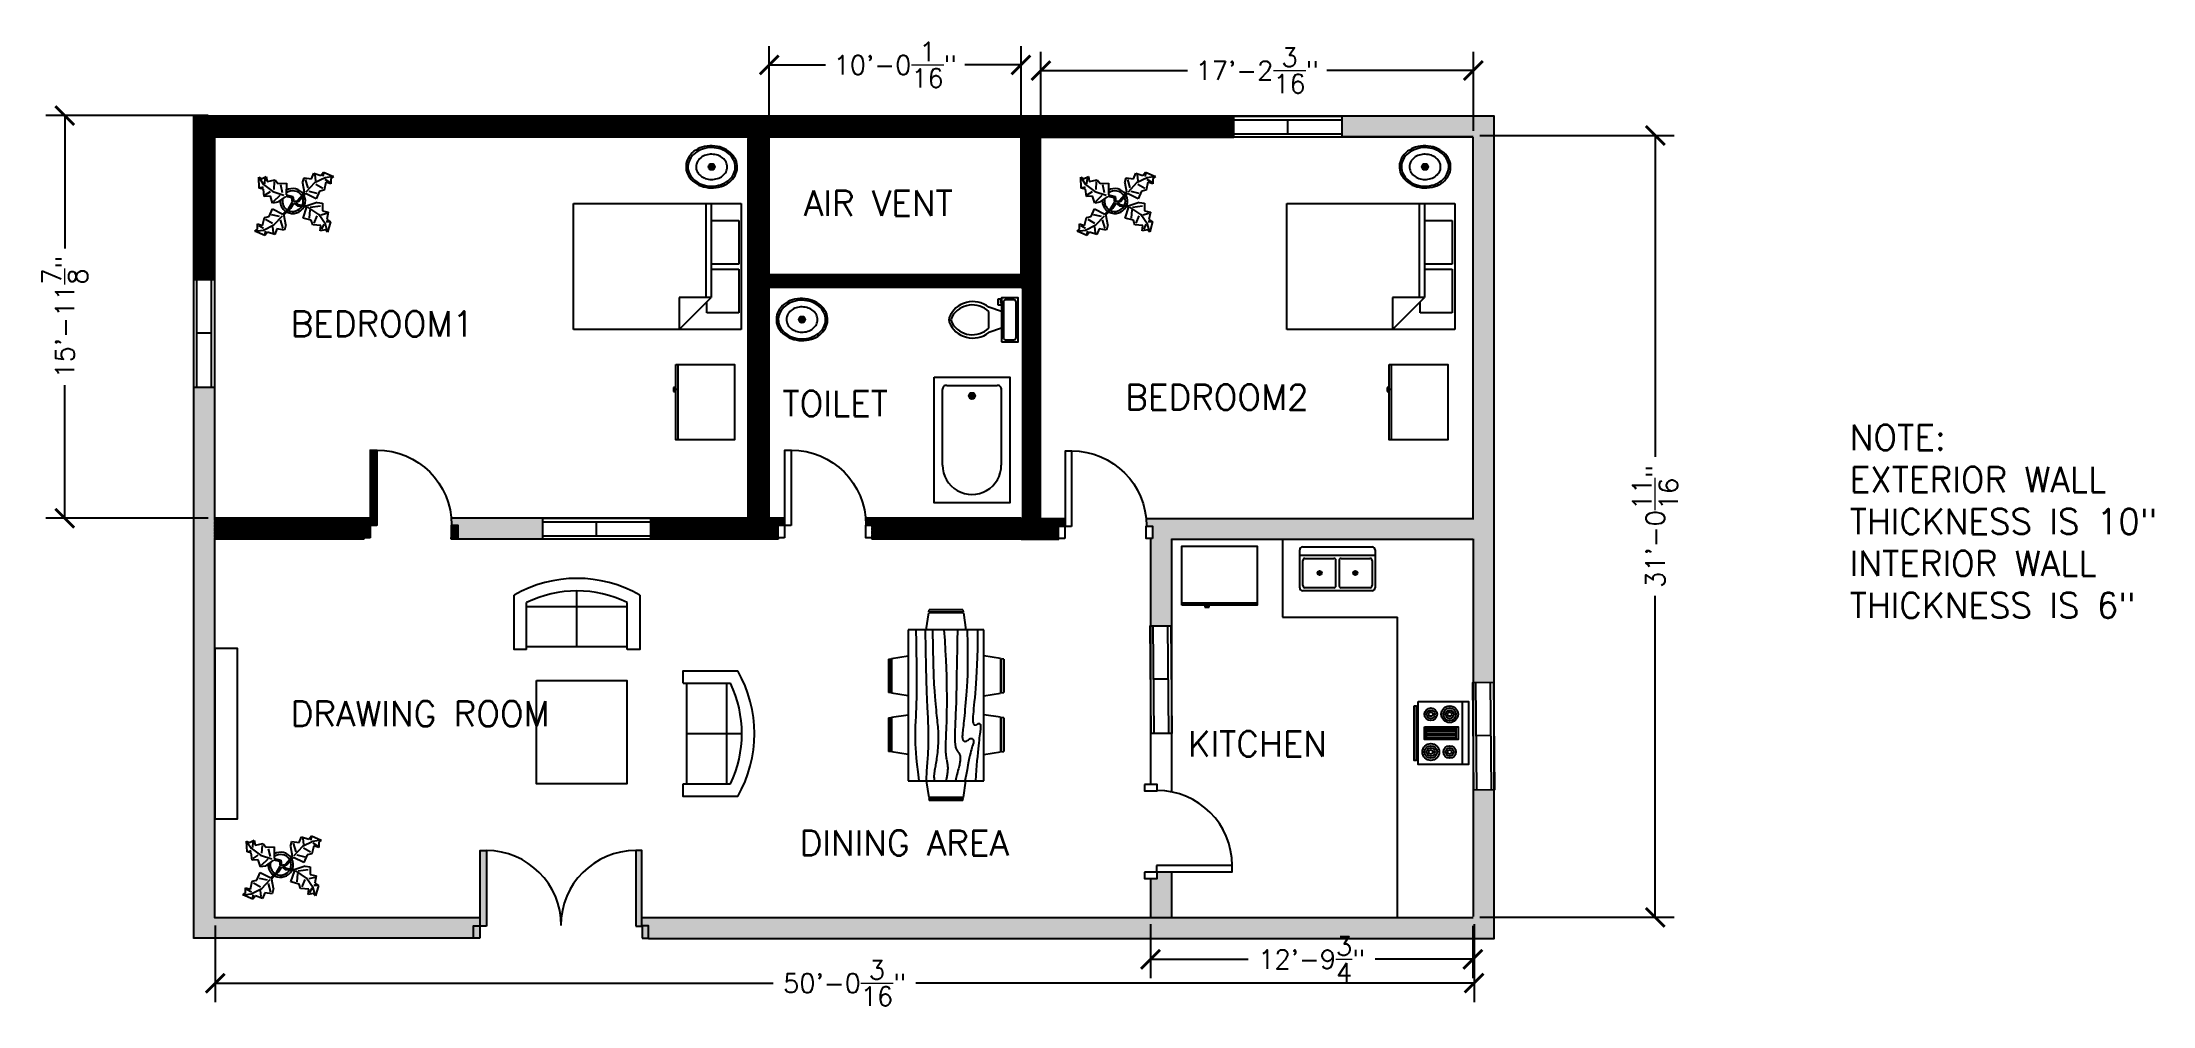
# Model space of a CAD drawing. Header units: inches. Extents: x 366 to 1372, y 449 to 908.
import ezdxf

# ---------------------------------------------------------------- set-up
doc = ezdxf.new("R2010")
doc.units = ezdxf.units.IN
doc.header["$MEASUREMENT"] = 0
for name, color, linetype, lineweight in [('A', 140, 'Continuous', 13), ('FULL', 220, 'Continuous', 25), ('WALL', 2, 'Continuous', 25)]:
    doc.layers.add(name, color=color, linetype=linetype, lineweight=lineweight)
doc.layers.add('NEW', color=240, linetype='Continuous')
doc.styles.get("Standard").update_dxf_attribs({"font": 'simplex.shx'})
doc.dimstyles.get("Standard").update_dxf_attribs({"dimscale": 50, "dimtxt": 0.18, "dimasz": 0.18, "dimexe": 0.18, "dimexo": 0.0625, "dimgap": 0.09, "dimtad": 0, "dimdec": 4, "dimzin": 0, "dimdsep": 46, "dimlunit": 4, "dimtxsty": 'Standard', "dimblk": 'ARCHTICK', "dimcen": 0.09, "dimadec": 0, "dimazin": 2, "dimtfac": 1, "dimtdec": 4, "dimtofl": 0, "dimtmove": 0, "dimatfit": 3, "dimfxl": 1, "dimtolj": 1, "dimtzin": 0, "dimarcsym": 0})

# ---------------------------------------------------------------- blocks, each defined once
blk = doc.blocks.new('Door1')
at = {"layer": 'WALL'}
for points in [[(217.1, 750.1), (220.1, 750.1), (220.1, 786.1), (217.1, 786.1)], [(178.5, 744.3), (181.5, 744.3), (181.5, 750.3), (178.5, 750.3)], [(220.3, 744.3), (223.3, 744.3), (223.3, 750.3), (220.3, 750.3)]]:
    blk.add_lwpolyline(points, close=True, dxfattribs=at)
blk.add_arc((217.1, 750.4), 35.7, 90, 180, dxfattribs=at)
blk = doc.blocks.new('Door2')
at = {"layer": 'WALL'}
for points in [[(76.7, 750.1), (73.7, 750.1), (73.7, 786.1), (76.7, 786.1)], [(147.9, 750.1), (150.9, 750.1), (150.9, 786.1), (147.9, 786.1)], [(73.6, 744.3), (70.6, 744.3), (70.6, 750.3), (73.6, 750.3)], [(151, 744.3), (154, 744.3), (154, 750.3), (151, 750.3)]]:
    blk.add_lwpolyline(points, close=True, dxfattribs=at)
for centre, start, end in [((76.7, 750.4), 0, 90), ((147.9, 750.4), 90, 180)]:
    blk.add_arc(centre, 35.7, start, end, dxfattribs=at)
blk = doc.blocks.new('Bath Tub - 26 x 60 in.')
for p, q in [((8, -18), (10, -18)), ((9, -17), (9, -19))]:
    blk.add_line(p, q)
blk.add_lwpolyline([(0, -36), (0, 0), (60, 0), (60, -36)], close=True)
for points in [[(4, -30), (4, -6)], [(6, -4), (42, -4)], [(42, -32), (6, -32)]]:
    blk.add_lwpolyline(points)
for radius in [1.5, 1]:
    blk.add_circle((9, -18), radius)
for centre, radius, start, end in [((5.75, -5.75), 1.77, 81.8699, 188.1301), ((42, -18), 14, 270, 90), ((5.75, -30.25), 1.77, 171.8699, 278.1301)]:
    blk.add_arc(centre, radius, start, end)
blk = doc.blocks.new('Sink - Oval top')
for p, q in [((-1, 0), (1, 0)), ((0, 1), (0, -1))]:
    blk.add_line(p, q)
at = {"linetype": 'Continuous'}
for points in [[(-12.2, 0.4, 0.117634), (-11.5, -3.4, 0.104469), (-8.9, -6.8, 0.090016), (-5.1, -9.1, 0.08192), (-0.3, -10, 0.08192), (4.5, -9.4, 0.090016), (8.4, -7.4, 0.104469), (11.2, -4.1, 0.117634), (12.2, -0.4, 0.117634), (11.5, 3.4, 0.104469), (8.9, 6.8, 0.090016), (5.1, 9.1, 0.08192), (0.3, 10, 0.08192), (-4.5, 9.4, 0.090016), (-8.4, 7.4, 0.104469), (-11.2, 4.1, 0.117634)], [(-11.3, 0.2, 0.118622), (-10.5, -3.3, 0.104678), (-8.1, -6.4, 0.089562), (-4.5, -8.4, 0.081185), (-0.1, -9.2, 0.081185), (4.3, -8.5, 0.089562), (7.9, -6.6, 0.104678), (10.4, -3.5, 0.118622), (11.3, -0.2, 0.118622), (10.5, 3.3, 0.104678), (8.1, 6.4, 0.089562), (4.5, 8.4, 0.081185), (0.1, 9.2, 0.081185), (-4.3, 8.5, 0.089562), (-7.9, 6.6, 0.104678), (-10.4, 3.5, 0.118622)], [(-7.4, 0.1, 0.118283), (-6.9, -2.2, 0.104607), (-5.3, -4.2, 0.089718), (-3, -5.5, 0.081436), (-0.1, -6, 0.081436), (2.8, -5.6, 0.089718), (5.2, -4.3, 0.104607), (6.9, -2.3, 0.118283), (7.4, -0.1, 0.118283), (6.9, 2.2, 0.104607), (5.3, 4.2, 0.089718), (3, 5.5, 0.081436), (0.1, 6, 0.081436), (-2.8, 5.6, 0.089718), (-5.2, 4.3, 0.104607), (-6.9, 2.3, 0.118283)]]:
    blk.add_lwpolyline(points, format="xyb", close=True, dxfattribs=at)
for radius in [1.5, 1]:
    blk.add_circle((0, 0), radius)
blk = doc.blocks.new('Bed - Queen')
at = {"linetype": 'Continuous'}
for p, q in [((0, -80.00003), (0, 0)), ((0, 0), (59.99999, 0)), ((59.99999, 0), (59.99999, -80.00003)), ((7.99999, -1.2), (28.79998, -1.2)), ((7.99999, -14.4), (7.99999, -1.2)), ((28.79998, -1.2), (28.79998, -14.4)), ((31.19999, -1.2), (51.99999, -1.2)), ((31.19999, -14.4), (31.19999, -1.2)), ((51.99999, -1.2), (51.99999, -16.4)), ((0, -14.4), (44.8, -14.4)), ((44.8, -16.8), (0, -16.8)), ((59.99999, -29.6), (44.8, -14.4)), ((44.8, -14.4), (44.8, -29.6)), ((51.99999, -16.4), (46.79936, -16.4)), ((44.8, -29.6), (59.99999, -29.6)), ((59.99999, -80.00003), (0, -80.00003))]:
    blk.add_line(p, q, dxfattribs=at)
blk = doc.blocks.new('Sofa - Roundback Loveseat 5 ft.')
at = {"linetype": 'Continuous'}
for p, q in [((0, -32.44198), (0, -5.99998)), ((-24, -33.99998), (-24, -11.46958)), ((-23.9998, -13.38178), (23.99986, -13.38178)), ((24.00004, -33.99998), (24.00004, -11.46958)), ((-24, -32.44198), (24.00004, -32.44198))]:
    blk.add_line(p, q, dxfattribs=at)
for points in [[(-24, -33.99998), (-30, -33.99998), (-30, -7.99998)], [(30.00004, -7.99998), (30.00004, -33.99998), (24.00004, -33.99998)]]:
    blk.add_lwpolyline(points, dxfattribs=at)
for centre, radius, start, end in [((0, -60.24998), 60.24998, 60.13715, 119.8628), ((0, -61.38438), 55.38444, 64.32083, 115.6792)]:
    blk.add_arc(centre, radius, start, end, dxfattribs=at)
blk = doc.blocks.new('Dining Set - 36 x 72 in.')
at = {"linetype": 'Continuous'}
for p, q in [((-22.2343, 26.00059), (-23.4847, 17.99762)), ((-22.2304, 26), (-5.7608, 26)), ((-22, 27.5), (-22.1562, 26.50042)), ((-5.8416, 26.5), (-22.1534, 26.5)), ((-22, 27.5), (-6, 27.5)), ((-5.8437, 26.49966), (-6, 27.5)), ((-4.5152, 17.99762), (-5.7655, 25.99926)), ((5.7657, 26.00059), (4.5153, 17.99762)), ((5.7696, 26), (22.2392, 26)), ((6, 27.5), (5.8438, 26.50042)), ((22.1584, 26.5), (5.8466, 26.5)), ((6, 27.5), (22, 27.5)), ((22.1563, 26.49966), (22, 27.5)), ((23.4848, 17.99762), (22.2345, 25.99926)), ((36, 18), (-36, 18)), ((-36, 18), (-36, -18)), ((36, -18), (36, 18)), ((-45.5, 8), (-44.5004, 8.15617)), ((-45.5, 8), (-45.5, -8)), ((-44.5, -8.15843), (-44.5, 8.15338)), ((-44.0006, 8.23428), (-35.9976, 9.48474)), ((-44, 8.23041), (-44, -8.23915)), ((44.0006, 8.23428), (35.9976, 9.48474)), ((44, 8.23041), (44, -8.23915)), ((44.5, -8.15843), (44.5, 8.15338)), ((45.5, 8), (44.5005, 8.15617)), ((45.5, 8), (45.5, -8)), ((-44.4997, -8.15631), (-45.5, -8)), ((-35.9976, -9.48476), (-43.9993, -8.2345)), ((35.9976, -9.48476), (43.9993, -8.2345)), ((44.4997, -8.15631), (45.5, -8)), ((-36, -18), (36, -18)), ((-22.2343, -26.0006), (-23.4847, -17.99762)), ((-4.5152, -17.99762), (-5.7655, -25.99928)), ((5.7657, -26.0006), (4.5153, -17.99762)), ((23.4848, -17.99762), (22.2345, -25.99928)), ((-22.2304, -26), (-5.7608, -26)), ((-22, -27.5), (-22.1562, -26.50044)), ((-5.8416, -26.5), (-22.1534, -26.5)), ((-22, -27.5), (-6, -27.5)), ((-5.8437, -26.49967), (-6, -27.5)), ((5.7696, -26), (22.2392, -26)), ((6, -27.5), (5.8438, -26.50044)), ((22.1584, -26.5), (5.8466, -26.5)), ((6, -27.5), (22, -27.5)), ((22.1563, -26.49967), (22, -27.5))]:
    blk.add_line(p, q, dxfattribs=at)
for points in [[(-36, 15), (-31.1772, 14.97754), (-26.8079, 14.91406), (-22.8538, 14.81543), (-19.276, 14.6875), (-16.0362, 14.53613), (-13.0957, 14.36718), (-10.4159, 14.18652), (-7.9583, 14), (-5.6904, 13.81315), (-3.6035, 13.63021), (-1.6954, 13.45508), (0.0365, 13.29166), (1.5945, 13.14388), (2.9811, 13.01562), (4.1988, 12.9108), (5.25, 12.83333), (6.1393, 12.78613), (6.8802, 12.76823), (7.4883, 12.77767), (7.9792, 12.8125), (8.3685, 12.87077), (8.6719, 12.95052), (8.9049, 13.0498), (9.0833, 13.16666), (9.2205, 13.29899), (9.3216, 13.44401), (9.3895, 13.59879), (9.4271, 13.76041), (9.4373, 13.92594), (9.4232, 14.09245), (9.3875, 14.257), (9.3333, 14.41666), (9.2638, 14.56917), (9.1836, 14.71484), (9.0975, 14.85465), (9.0104, 14.98958), (8.9272, 15.1206), (8.8529, 15.2487), (8.7922, 15.37483), (8.75, 15.5), (8.7305, 15.62467), (8.7344, 15.74739), (8.7617, 15.86621), (8.8125, 15.97916), (8.8867, 16.08431), (8.9844, 16.17968), (9.1055, 16.26334), (9.25, 16.33333), (9.4189, 16.38802), (9.6172, 16.42708), (9.8506, 16.45052), (10.125, 16.45833), (10.4463, 16.45052), (10.8203, 16.42708), (11.2529, 16.38802), (11.75, 16.33333), (12.3184, 16.26318), (12.9694, 16.17838), (13.7151, 16.07991), (14.5677, 15.96875), (15.5395, 15.84586), (16.6426, 15.71224), (17.8893, 15.56884), (19.2917, 15.41666), (20.859, 15.25667), (22.5879, 15.08984), (24.4721, 14.91715), (26.5052, 14.73958), (28.6809, 14.5581), (30.9929, 14.3737), (33.4347, 14.18733), (36, 14)], [(-36, 10), (-28.9766, 10.14274), (-23.1725, 10.20442), (-18.4241, 10.19775), (-14.5677, 10.13541), (-11.4399, 10.03011), (-8.877, 9.89453), (-6.7154, 9.74137), (-4.7917, 9.58333), (-2.9698, 9.43082), (-1.2246, 9.28515), (0.4415, 9.14534), (2.026, 9.01041), (3.5266, 8.87939), (4.9408, 8.7513), (6.266, 8.62516), (7.5, 8.5), (8.6411, 8.37549), (9.6914, 8.2539), (10.6538, 8.13818), (11.5312, 8.03125), (12.3267, 7.93603), (13.043, 7.85547), (13.6831, 7.79248), (14.25, 7.75), (14.7471, 7.7303), (15.1797, 7.73307), (15.5537, 7.75732), (15.875, 7.80208), (16.1494, 7.86637), (16.3828, 7.94922), (16.5811, 8.04964), (16.75, 8.16666), (16.8944, 8.29915), (17.0143, 8.44531), (17.1089, 8.60319), (17.1771, 8.77083), (17.218, 8.94629), (17.2305, 9.1276), (17.2137, 9.31282), (17.1667, 9.5), (17.0895, 9.6875), (16.987, 9.875), (16.8649, 10.0625), (16.7292, 10.25), (16.5856, 10.4375), (16.4401, 10.625), (16.2985, 10.8125), (16.1667, 11), (16.05, 11.18733), (15.9518, 11.3737), (15.8752, 11.5581), (15.8229, 11.73958), (15.798, 11.91715), (15.8034, 12.08984), (15.842, 12.25667), (15.9167, 12.41666), (16.0295, 12.56836), (16.1784, 12.70833), (16.3605, 12.83268), (16.5729, 12.9375), (16.8127, 13.01888), (17.0768, 13.07291), (17.3625, 13.0957), (17.6667, 13.08333), (17.9894, 13.03312), (18.3418, 12.94726), (18.7382, 12.82918), (19.1927, 12.68229), (19.7195, 12.51001), (20.3327, 12.31575), (21.0465, 12.10294), (21.875, 11.875), (22.8357, 11.63354), (23.959, 11.37304), (25.2786, 11.08618), (26.8282, 10.76562), (28.6414, 10.40405), (30.752, 9.99414), (33.1936, 9.52856), (36, 9)], [(-36, 5.5), (-30.7157, 5.3348), (-26.069, 5.20963), (-21.9946, 5.11767), (-18.4271, 5.05208), (-15.3009, 5.00602), (-12.5508, 4.97265), (-10.1112, 4.94515), (-7.9167, 4.91666), (-5.909, 4.88167), (-4.0586, 4.83984), (-2.3429, 4.79215), (-0.7396, 4.73958), (0.7739, 4.6831), (2.22, 4.6237), (3.6213, 4.56233), (5, 4.5), (6.373, 4.43782), (7.7344, 4.3776), (9.0723, 4.32129), (10.375, 4.27083), (11.6309, 4.22819), (12.8281, 4.19531), (13.9551, 4.17415), (15, 4.16666), (15.954, 4.17448), (16.819, 4.19791), (17.6001, 4.23698), (18.3021, 4.29166), (18.9299, 4.36198), (19.4883, 4.44791), (19.9823, 4.54948), (20.4167, 4.66666), (20.7969, 4.79899), (21.1302, 4.94401), (21.4245, 5.09879), (21.6875, 5.26041), (21.9271, 5.42594), (22.1511, 5.59245), (22.3672, 5.757), (22.5834, 5.91666), (22.8065, 6.06868), (23.0404, 6.21093), (23.2879, 6.34147), (23.5521, 6.45833), (23.8358, 6.55957), (24.142, 6.64323), (24.4735, 6.70735), (24.8334, 6.75), (25.2235, 6.76969), (25.642, 6.76692), (26.0858, 6.74267), (26.5521, 6.69791), (27.0379, 6.63362), (27.5404, 6.55078), (28.0565, 6.45036), (28.5834, 6.33333), (29.1242, 6.19987), (29.7071, 6.04687), (30.3661, 5.87044), (31.1354, 5.66666), (32.0493, 5.43164), (33.142, 5.16146), (34.4475, 4.85221), (36, 4.5)], [(-36, -1), (-30.7915, -0.6591), (-26.0195, -0.38216), (-21.6519, -0.16284), (-17.6563, 0.00521), (-14.0005, 0.12833), (-10.6523, 0.21289), (-7.5796, 0.26522), (-4.75, 0.29166), (-2.134, 0.29793), (0.2878, 0.28711), (2.5317, 0.26163), (4.6146, 0.22396), (6.5529, 0.17651), (8.3633, 0.12174), (10.0623, 0.06209), (11.6667, 0), (13.1899, -0.06201), (14.6341, -0.1211), (15.9982, -0.17432), (17.2813, -0.21875), (18.4823, -0.25147), (19.6003, -0.26953), (20.6343, -0.27002), (21.5834, -0.25), (22.4481, -0.20768), (23.2357, -0.14584), (23.9549, -0.06836), (24.6146, 0.02083), (25.2235, 0.11784), (25.7904, 0.21875), (26.3241, 0.31966), (26.8334, 0.41666), (27.3265, 0.50618), (27.8099, 0.58593), (28.2894, 0.65397), (28.7709, 0.70833), (29.2601, 0.74707), (29.763, 0.76823), (30.2855, 0.76985), (30.8334, 0.75), (31.4088, 0.70784), (31.9994, 0.64713), (32.589, 0.57275), (33.1615, 0.48958), (33.7008, 0.4025), (34.1908, 0.3164), (34.6153, 0.23616), (34.9584, 0.16666), (35.2099, 0.11165), (35.3848, 0.07031), (35.504, 0.04069), (35.5886, 0.02083), (35.6594, 0.00879), (35.7377, 0.0026), (35.8442, 0.00032), (36, 0)], [(-36, -6.5), (-27.1843, -6.31267), (-20.084, -6.1263), (-14.469, -5.9419), (-10.1094, -5.76042), (-6.7752, -5.58285), (-4.2363, -5.41016), (-2.2629, -5.24333), (-0.625, -5.08334), (0.8708, -4.93099), (2.2715, -4.78646), (3.5872, -4.64974), (4.8281, -4.52084), (6.0046, -4.39974), (7.127, -4.28646), (8.2053, -4.18099), (9.25, -4.08334), (10.2705, -3.99382), (11.2734, -3.91407), (12.2647, -3.84603), (13.25, -3.79167), (14.2354, -3.75293), (15.2266, -3.73177), (16.2295, -3.73015), (17.25, -3.75), (18.2912, -3.79248), (19.3451, -3.85547), (20.4009, -3.93604), (21.4479, -4.03125), (22.4754, -4.13819), (23.4727, -4.25391), (24.4289, -4.37549), (25.3334, -4.5), (26.1785, -4.62492), (26.9694, -4.74935), (27.7145, -4.87281), (28.4219, -4.99479), (29.1, -5.11483), (29.7572, -5.23242), (30.4016, -5.34709), (31.0417, -5.45834), (31.6837, -5.56437), (32.3262, -5.65821), (32.9658, -5.73153), (33.599, -5.77604), (34.2224, -5.78345), (34.8327, -5.74545), (35.4264, -5.65373), (36, -5.5)], [(-36, -10), (-26.4022, -9.81299), (-18.4675, -9.62891), (-11.9839, -9.45069), (-6.7396, -9.28125), (-2.5226, -9.12354), (0.8789, -8.98047), (3.6769, -8.85498), (6.0833, -8.75), (8.2767, -8.66765), (10.3021, -8.60677), (12.1712, -8.56543), (13.8958, -8.54167), (15.4876, -8.53353), (16.9583, -8.53907), (18.3197, -8.55632), (19.5834, -8.58334), (20.7616, -8.61841), (21.8685, -8.66081), (22.9188, -8.71004), (23.9271, -8.76563), (24.9081, -8.82707), (25.8763, -8.89388), (26.8465, -8.96558), (27.8334, -9.04167), (28.8474, -9.12118), (29.8828, -9.20117), (30.93, -9.27824), (31.9792, -9.34896), (33.0205, -9.40991), (34.0443, -9.45768), (35.0407, -9.48885), (36, -9.5)], [(-36, -14.5), (-30.0881, -14.33513), (-25.0332, -14.21224), (-20.7312, -14.12647), (-17.0781, -14.07292), (-13.97, -14.04671), (-11.3027, -14.04297), (-8.9724, -14.05681), (-6.875, -14.08334), (-4.9224, -14.11833), (-3.0905, -14.16016), (-1.3709, -14.20785), (0.2448, -14.26042), (1.7647, -14.3169), (3.1973, -14.3763), (4.5507, -14.43767), (5.8333, -14.5), (7.0554, -14.5621), (8.235, -14.62175), (9.3922, -14.67652), (10.5469, -14.72396), (11.7192, -14.76164), (12.929, -14.78711), (14.1965, -14.79794), (15.5417, -14.79167), (16.9933, -14.76424), (18.6152, -14.70508), (20.4804, -14.60197), (22.6615, -14.44271), (25.2312, -14.21509), (28.2624, -13.9069), (31.8277, -13.50594), (36, -13)]]:
    blk.add_lwpolyline(points, dxfattribs=at)
blk = doc.blocks.new('Range-Oven - 30 in top')
for p, q in [((0, -3), (30, -3)), ((12, -6), (18, -6)), ((13, -20), (13, -6)), ((14, -6), (14, -20)), ((15, -20), (15, -6)), ((16, -6), (16, -20)), ((17, -20), (17, -6)), ((18, -20), (12, -20)), ((6, -24), (6, -25)), ((8, -25), (8, -24)), ((22, -25), (22, -24)), ((24, -24), (24, -25))]:
    blk.add_line(p, q)
for points in [[(0, -24), (0, 0), (30, 0), (30, -24)], [(12, -21), (12, -5), (18, -5), (18, -21)], [(2, -26), (2, -25), (28, -25), (28, -26)]]:
    blk.add_lwpolyline(points, close=True)
for centre, radius in [((6, -9), 4), ((6, -9), 3), ((6, -9), 2), ((6, -9), 1), ((24, -9), 3), ((24, -9), 2), ((24, -9), 1), ((6, -18), 3), ((6, -18), 2), ((6, -18), 1), ((24, -18), 4), ((24, -18), 3), ((24, -18), 2), ((24, -18), 1)]:
    blk.add_circle(centre, radius)
blk = doc.blocks.new('Refrigerator-2 door - 36 in top')
for p, q in [((0, -26.999999), (36, -26.999999)), ((11, -27.999999), (11, -28.999999)), ((11, -28.999999), (13, -28.999999)), ((12, -26.999999), (12, -28.999999)), ((13, -28.999999), (13, -27.999999))]:
    blk.add_line(p, q)
blk.add_lwpolyline([(0, -27.999999), (0, 0), (36, 0), (36, -27.999999)], close=True)
blk = doc.blocks.new('Sink-double - 36 in top')
for p, q in [((-18, -4), (18, -4)), ((-0.75, -18.5), (-0.75, -6.5)), ((0.75, -6.5), (0.75, -18.5))]:
    blk.add_line(p, q)
for points in [[(-16.5, 0), (16.5, 0)], [(-18, -19.5), (-18, -1.5)], [(-16.5, -18.5), (-16.5, -6.5)], [(-15.5, -5.5), (-1.75, -5.5)], [(1.75, -5.5), (15.5, -5.5)], [(16.5, -6.5), (16.5, -18.5)], [(18, -1.5), (18, -19.5)], [(-1.75, -19.5), (-15.5, -19.5)], [(15.5, -19.5), (1.75, -19.5)], [(16.5, -21), (-16.5, -21)]]:
    blk.add_lwpolyline(points)
for centre, radius in [((-8.5, -12.5), 1), ((-8.5, -12.5), 0.5), ((8.5, -12.5), 1), ((8.5, -12.5), 0.5)]:
    blk.add_circle(centre, radius)
for centre, radius, start, end in [((-16.5, -1.5), 1.5, 90, 180), ((16.5, -1.5), 1.5, 0, 90), ((-15.5, -6.5), 1, 90, 180), ((-1.75, -6.5), 1, 0, 90), ((1.75, -6.5), 1, 90, 180), ((15.5, -6.5), 1, 0, 90), ((-16.5, -19.5), 1.5, 180, 270), ((-15.5, -18.5), 1, 180, 270), ((-1.75, -18.5), 1, 270, 0), ((1.75, -18.5), 1, 180, 270), ((15.5, -18.5), 1, 270, 0), ((16.5, -19.5), 1.5, 270, 0)]:
    blk.add_arc(centre, radius, start, end)
blk = doc.blocks.new('Toilet - top')
for p, q in [((-10, -8.5), (-8, -8.5)), ((-10, -9.5), (-10, -8.5)), ((-7, -9.5), (-10, -9.5)), ((-8, -8.5), (-8, -8)), ((-7, -8), (-7, -9.5)), ((-4, -8), (-6, -14)), ((4, -8), (6, -14)), ((9.5, -6), (9.5, -2)), ((4, -14), (-4, -14))]:
    blk.add_line(p, q)
blk.add_lwpolyline([(10.5, -8), (10.5, 0), (-10.5, 0), (-10.5, -8)], close=True)
for points in [[(-9.5, -2), (-9.5, -6)], [(8.5, -1), (-8.5, -1)], [(-8.5, -7), (8.5, -7)]]:
    blk.add_lwpolyline(points)
for centre, radius, start, end in [((-8.6, -1.9), 0.884, 81.8699, 188.1301), ((-8.6, -6.1), 0.884, 171.8699, 278.1301), ((8.6, -1.9), 0.884, 351.8699, 98.1301), ((8.6, -6.1), 0.884, 261.8699, 8.1301), ((3.5, -21.6), 12.2, 141.4691, 247.9714), ((4.2, -21.8), 11.3, 136.3677, 238.9468), ((-3.5, -21.6), 12.2, 292.0284, 38.5307), ((-4.2, -21.8), 11.3, 301.053, 43.6321), ((0, -27.9), 4, 245.7318, 294.2682), ((0, -29), 4, 254.8605, 285.1395)]:
    blk.add_arc(centre, radius, start, end)
blk = doc.blocks.new('Plant - Rubber or Philodendron')
at = {"linetype": 'Continuous'}
for p, q in [((-16.2005, 11.4774), (-13.9899, 8.1064)), ((-16.2005, 11.4774), (-14.8639, 10.7964)), ((-16.0159, 6.3329), (-16.2005, 11.4774)), ((-14.8639, 10.7964), (-12.6195, 11.8975)), ((-13.3174, 8.325), (-13.0735, 11.0065)), ((-12.6195, 11.8975), (-12.1909, 9.4345)), ((-12.1909, 9.4345), (-8.3829, 10.3)), ((-8.3829, 10.3), (-7.0549, 8.501)), ((4.6914, 8.8812), (5.3859, 11.2828)), ((5.3859, 11.2828), (8.8871, 10.7908)), ((5.9878, 10.4842), (7.1971, 6.3869)), ((8.8871, 10.7908), (9.9809, 13.4933)), ((9.9809, 13.4933), (13.3837, 12.301)), ((15.3859, 11.3055), (10.3916, 8.7942)), ((10.5828, 12.6946), (10.8893, 9.7953)), ((13.3837, 12.301), (14.68, 13.9039)), ((14.5816, 13.2037), (14.3848, 11.8033)), ((14.68, 13.9039), (19.3848, 11.8146)), ((15.2875, 10.6053), (17.5907, 9.2105)), ((19.3848, 11.8146), (15.3859, 11.3055)), ((19.3848, 11.8146), (18.1868, 10.9119)), ((18.1868, 10.9119), (18.1925, 8.4119)), ((-14.0069, 5.8704), (-16.0159, 6.3329)), ((-15.3434, 6.5514), (-13.9984, 6.9884)), ((-13.5868, 2.2894), (-14.0069, 5.8704)), ((-13.9899, 8.1064), (-9.5434, 4.7185)), ((-10.6784, 2.491), (-13.5868, 2.2894)), ((-13.1329, 3.1804), (-10.6614, 4.727)), ((-9.5858, -0.8715), (-10.6784, 2.491)), ((-9.5434, 4.7185), (-4.1917, 2.9888)), ((-9.1318, 0.0195), (-5.9793, 2.9025)), ((-8.8369, 9.409), (-9.0894, 5.6095)), ((-7.1228, -0.443), (-3.5248, 2.2131)), ((-7.0549, 8.501), (-3.0284, 8.6941)), ((-4.8529, 4.012), (-5.7184, 7.82)), ((-3.5248, 2.2131), (-3.3011, 2.4355)), ((-3.3011, 2.4355), (-0.5306, 1.7947)), ((-3.0284, 8.6941), (-3.0709, 3.1041)), ((-3.0709, 3.1041), (0.0797, 2.3163)), ((-0.5306, 1.7947), (-0.2255, -0.5527)), ((-0.5306, 1.7947), (-0.5306, 1.7947)), ((0.0797, 2.3163), (0.4866, -0.031)), ((0.4866, -0.031), (2.1141, 0.2298)), ((2.1141, 0.2298), (5.4346, 3.9146)), ((6.1032, 3.6844), (2.8262, -0.031)), ((4.6914, 8.8812), (5.5014, 4.4831)), ((5.4346, 3.9146), (5.5014, 4.4831)), ((11.1089, 1.1958), (6.1032, 3.6844)), ((10.3916, 8.7942), (6.2847, 4.4028)), ((7.7005, 4.8881), (11.5025, 3.9967)), ((14.2977, 6.1031), (10.9934, 7.9956)), ((12.7005, 4.8994), (11.1089, 1.1958)), ((14.8995, 5.3044), (12.7005, 4.8994)), ((15.7909, 9.1065), (14.8995, 5.3044)), ((18.1925, 8.4119), (15.7909, 9.1065)), ((-14.4141, -11.4699), (-13.5228, -7.6679)), ((-13.5228, -7.6679), (-11.3237, -7.2629)), ((-12.921, -8.4665), (-9.6166, -10.359)), ((-11.3237, -7.2629), (-9.7321, -3.5593)), ((-6.3237, -7.2516), (-10.1257, -6.3602)), ((-9.7321, -3.5593), (-4.7264, -6.0479)), ((-7.1228, -0.443), (-9.5858, -0.8715)), ((-9.0148, -11.1577), (-4.9047, -6.8122)), ((-4.611, -12.8477), (-5.8203, -8.7504)), ((-2.019, -3.6148), (-4.7264, -6.0479)), ((-4.1246, -6.8466), (-4.0579, -6.2781)), ((-3.3146, -11.2447), (-4.1246, -6.8466)), ((-4.0579, -6.2781), (-0.9375, -3.1608)), ((-2.019, -3.6148), (-0.2255, -0.5527)), ((-0.9375, -3.1608), (0.5883, -0.8135)), ((0.5883, -0.8135), (2.2447, -2.0916)), ((2.8262, -0.031), (1.3003, -0.5527)), ((1.3003, -0.5527), (2.4193, -1.4655)), ((2.2447, -2.0916), (6.7108, -2.6626)), ((2.4193, -1.4655), (6.895, -2.1175)), ((4.943, -7.9659), (6.7108, -2.6626)), ((8.8321, -9.0266), (4.943, -7.9659)), ((11.6605, -0.5413), (6.895, -2.1175)), ((12.3677, -6.1981), (7.219, -2.6772)), ((8.125, -4.0768), (7.7715, -7.9659)), ((8.3544, -2.7453), (13.1973, -2.1704)), ((9.5392, -11.1479), (8.8321, -9.0266)), ((10.2463, -10.4408), (11.6605, -6.9053)), ((11.6605, -0.5413), (14.1354, -0.8948)), ((15.5496, -10.7943), (12.3677, -6.1981)), ((16.2567, -5.8446), (13.4283, -6.5517)), ((14.1354, -0.8948), (14.1354, -4.4304)), ((14.1354, -4.4304), (16.9638, -5.1375)), ((17.3174, -9.7337), (15.9032, -9.7337)), ((16.9638, -5.1375), (16.2567, -8.673)), ((16.2567, -8.673), (18.0245, -9.7337)), ((18.0245, -9.7337), (16.6103, -14.6834)), ((-18.008, -14.1781), (-16.8101, -13.2754)), ((-18.008, -14.1781), (-14.0091, -13.669)), ((-13.3032, -16.2674), (-18.008, -14.1781)), ((-16.8157, -10.7754), (-14.4141, -11.4699)), ((-16.8101, -13.2754), (-16.8157, -10.7754)), ((-13.9107, -12.9688), (-16.2139, -11.574)), ((-14.0091, -13.669), (-9.0148, -11.1577)), ((-12.0069, -14.6645), (-13.3032, -16.2674)), ((-13.2048, -15.5672), (-13.008, -14.1668)), ((-8.6042, -15.8568), (-12.0069, -14.6645)), ((-9.206, -15.0581), (-9.5126, -12.1588)), ((-7.5103, -13.1543), (-8.6042, -15.8568)), ((-4.0092, -13.6463), (-7.5103, -13.1543)), ((-3.3146, -11.2447), (-4.0092, -13.6463)), ((13.4283, -11.5015), (9.5392, -11.1479)), ((13.0748, -13.9763), (13.4283, -11.5015)), ((15.5496, -13.6228), (13.0748, -13.9763)), ((14.8425, -10.7943), (13.7819, -13.2692)), ((16.6103, -14.6834), (15.5496, -10.7943)), ((16.6103, -14.6834), (15.5496, -13.6228))]:
    blk.add_line(p, q, dxfattribs=at)
for centre, radius, start, end in [((0.0308, 0.1664), 6, 178.6147, 235.1169), ((0.0308, 0.1664), 5, 168.1647, 238.6725), ((0, 0), 6.1275, 34.37569, 120.1028), ((-0.0601, -0.2075), 5.2461, 33.82192, 124.9414), ((-0.2664, 0.1682), 5.2775, 338.4094, 20.03007), ((-0.098, 0.1364), 6.1288, 341.2017, 26.09184), ((-0.0234, 0.3825), 6.1492, 242.5812, 331.2714), ((-0.1102, 0.4886), 5.2883, 247.3711, 327.472)]:
    blk.add_arc(centre, radius, start, end, dxfattribs=at)
blk = doc.blocks.new('_ArchTick')
at = {"color": 0, "linetype": 'ByBlock', "const_width": 0.15}
blk.add_lwpolyline([(-0.5, -0.5), (0.5, 0.5)], dxfattribs=at)
blk = doc.blocks.new('*D22')
at = {"layer": 'A', "color": 0, "lineweight": -2, "transparency": 16777216}
for p, q in [((445.2, 873.2), (367.8, 873.2)), ((376.8, 873.2), (376.8, 809.8)), ((376.8, 681.3), (376.8, 744.7)), ((445.2, 681.3), (367.8, 681.3))]:
    blk.add_line(p, q, dxfattribs=at)
at = {"layer": 'Defpoints', "color": 0, "transparency": 16777216}
for p in [(448.4, 873.2), (376.8, 681.3), (448.4, 681.3)]:
    blk.add_point(p, dxfattribs=at)
at = {"layer": 'A', "color": 0, "lineweight": -2, "transparency": 16777216, "xscale": 9, "yscale": 9, "zscale": 9}
for p, rotation in [((376.8, 873.2), 90), ((376.8, 681.3), 270)]:
    blk.add_blockref('_ArchTick', p, dxfattribs=dict(at, rotation=rotation))
at = {"layer": 'A', "color": 0, "transparency": 16777216, "insert": (376.8, 777.2), "char_height": 9, "attachment_point": 5, "rotation": 90}
blk.add_mtext('\\A1;15\'-11{\\H1x;\\S7/8;}"', dxfattribs=at)
blk = doc.blocks.new('*D23')
at = {"layer": 'A', "color": 0, "lineweight": -2, "transparency": 16777216}
for p, q in [((1051.5, 863.7), (1144.1, 863.7)), ((1135.1, 863.7), (1135.1, 710.6)), ((1135.1, 491), (1135.1, 644.2)), ((1051.5, 491), (1144.1, 491))]:
    blk.add_line(p, q, dxfattribs=at)
at = {"layer": 'Defpoints', "color": 0, "transparency": 16777216}
for p in [(1048.4, 863.7), (1048.4, 491), (1135.1, 491)]:
    blk.add_point(p, dxfattribs=at)
at = {"layer": 'A', "color": 0, "lineweight": -2, "transparency": 16777216, "xscale": 9, "yscale": 9, "zscale": 9}
for p, rotation in [((1135.1, 863.7), 90), ((1135.1, 491), 270)]:
    blk.add_blockref('_ArchTick', p, dxfattribs=dict(at, rotation=rotation))
at = {"layer": 'A', "color": 0, "transparency": 16777216, "insert": (1135.1, 677.4), "char_height": 9, "attachment_point": 5, "rotation": 90}
blk.add_mtext('\\A1;31\'-0{\\H1x;\\S11/16;}"', dxfattribs=at)
blk = doc.blocks.new('*D24')
at = {"layer": 'A', "color": 0, "lineweight": -2, "transparency": 16777216}
for p, q in [((842.2, 865.9), (842.2, 903.7)), ((1048.4, 865.9), (1048.4, 903.7)), ((842.2, 894.7), (912.1, 894.7)), ((1048.4, 894.7), (978.5, 894.7))]:
    blk.add_line(p, q, dxfattribs=at)
at = {"layer": 'Defpoints', "color": 0, "transparency": 16777216}
for p in [(842.2, 894.7), (842.2, 862.8), (1048.4, 862.8)]:
    blk.add_point(p, dxfattribs=at)
at = {"layer": 'A', "color": 0, "lineweight": -2, "transparency": 16777216, "xscale": 9, "yscale": 9, "zscale": 9, "rotation": 180}
blk.add_blockref('_ArchTick', (842.2, 894.7), dxfattribs=at)
at = {"layer": 'A', "color": 0, "lineweight": -2, "transparency": 16777216, "xscale": 9, "yscale": 9, "zscale": 9}
blk.add_blockref('_ArchTick', (1048.4, 894.7), dxfattribs=at)
at = {"layer": 'A', "color": 0, "transparency": 16777216, "insert": (945.3, 894.7), "char_height": 9, "attachment_point": 5}
blk.add_mtext('\\A1;17\'-2{\\H1x;\\S3/16;}"', dxfattribs=at)
blk = doc.blocks.new('*D25')
at = {"layer": 'A', "color": 0, "lineweight": -2, "transparency": 16777216}
for p, q in [((712.7, 866.8), (712.7, 906.4)), ((832.7, 866.8), (832.7, 906.4)), ((712.7, 897.4), (739.5, 897.4)), ((832.7, 897.4), (805.9, 897.4))]:
    blk.add_line(p, q, dxfattribs=at)
at = {"layer": 'Defpoints', "color": 0, "transparency": 16777216}
for p in [(832.7, 897.4), (712.7, 863.7), (832.7, 863.7)]:
    blk.add_point(p, dxfattribs=at)
at = {"layer": 'A', "color": 0, "lineweight": -2, "transparency": 16777216, "xscale": 9, "yscale": 9, "zscale": 9, "rotation": 180}
blk.add_blockref('_ArchTick', (712.7, 897.4), dxfattribs=at)
at = {"layer": 'A', "color": 0, "lineweight": -2, "transparency": 16777216, "xscale": 9, "yscale": 9, "zscale": 9}
blk.add_blockref('_ArchTick', (832.7, 897.4), dxfattribs=at)
at = {"layer": 'A', "color": 0, "transparency": 16777216, "insert": (772.7, 897.4), "char_height": 9, "attachment_point": 5}
blk.add_mtext('\\A1;10\'-0{\\H1x;\\S1/16;}"', dxfattribs=at)
blk = doc.blocks.new('*D26')
at = {"layer": 'A', "color": 0, "lineweight": -2, "transparency": 16777216}
for p, q in [((448.5, 487.1), (448.5, 450.6)), ((1048.7, 487.8), (1048.7, 450.6)), ((448.5, 459.6), (714.5, 459.6)), ((1048.7, 459.6), (782.6, 459.6))]:
    blk.add_line(p, q, dxfattribs=at)
at = {"layer": 'Defpoints', "color": 0, "transparency": 16777216}
for p in [(448.5, 490.2), (1048.7, 490.9), (1048.7, 459.6)]:
    blk.add_point(p, dxfattribs=at)
at = {"layer": 'A', "color": 0, "lineweight": -2, "transparency": 16777216, "xscale": 9, "yscale": 9, "zscale": 9, "rotation": 180}
blk.add_blockref('_ArchTick', (448.5, 459.6), dxfattribs=at)
at = {"layer": 'A', "color": 0, "lineweight": -2, "transparency": 16777216, "xscale": 9, "yscale": 9, "zscale": 9}
blk.add_blockref('_ArchTick', (1048.7, 459.6), dxfattribs=at)
at = {"layer": 'A', "color": 0, "transparency": 16777216, "insert": (748.6, 459.6), "char_height": 9, "attachment_point": 5}
blk.add_mtext('\\A1;50\'-0{\\H1x;\\S3/16;}"', dxfattribs=at)
blk = doc.blocks.new('*D27')
at = {"layer": 'A', "color": 0, "lineweight": -2, "transparency": 16777216}
for p, q in [((894.4, 487.8), (894.4, 462)), ((1048.1, 487), (1048.1, 462)), ((894.4, 471), (941, 471)), ((1048.1, 471), (1001.5, 471))]:
    blk.add_line(p, q, dxfattribs=at)
at = {"layer": 'Defpoints', "color": 0, "transparency": 16777216}
for p in [(894.4, 490.9), (1048.1, 490.1), (894.4, 471)]:
    blk.add_point(p, dxfattribs=at)
at = {"layer": 'A', "color": 0, "lineweight": -2, "transparency": 16777216, "xscale": 9, "yscale": 9, "zscale": 9, "rotation": 180}
blk.add_blockref('_ArchTick', (894.4, 471), dxfattribs=at)
at = {"layer": 'A', "color": 0, "lineweight": -2, "transparency": 16777216, "xscale": 9, "yscale": 9, "zscale": 9}
blk.add_blockref('_ArchTick', (1048.1, 471), dxfattribs=at)
at = {"layer": 'A', "color": 0, "transparency": 16777216, "insert": (971.3, 471), "char_height": 9, "attachment_point": 5}
blk.add_mtext('\\A1;12\'-9{\\H1x;\\S3/4;}"', dxfattribs=at)

msp = doc.modelspace()

# ---------------------------------------------------------------- hatches: boundary and pattern name
at = {"layer": 'NEW'}
h = msp.add_hatch(color=256, dxfattribs=at)
h.dxf.hatch_style = 1
h.paths.add_polyline_path([(448.22723, 743.65519), (438.22723, 743.56204), (438.22723, 481.12414), (571.67971, 481.12414), (571.67971, 487.04719), (574.81752, 487.04719), (574.81752, 490.94735), (448.22723, 490.94735)])
h.paths.add_polyline_path([(652.1228, 481.04719), (652.1228, 486.82759), (648.98499, 486.82759), (648.98499, 522.74651, 0.3927538585), (613.40125, 489.69716, 0.3927538585), (577.81752, 522.74651), (577.81752, 486.82759), (574.67971, 486.82759), (574.67971, 481.04719), (571.67971, 481.04719), (571.67971, 487.04719), (574.81752, 487.04719), (574.81752, 522.82759), (577.81752, 522.74651, -0.3927538585), (613.40125, 489.69716, -0.3927538585), (648.98499, 522.74651), (648.98499, 522.82759), (651.98499, 522.82759), (651.98499, 490.94735), (760.35784, 490.94735), (760.35784, 491.1496), (811.72979, 491.1496), (811.72979, 480.94735), (655.1228, 480.94735), (655.1228, 481.04719)])
h.paths.add_polyline_path([(1058.22723, 551.74068), (1048.37096, 551.64887), (1048.37096, 490.94735), (811.72979, 490.94735), (811.72979, 480.94735), (1058.22723, 480.94735)])
h.paths.add_polyline_path([(904.37096, 512.68243), (897.595, 512.68243), (897.595, 509.54463), (894.37096, 509.54463), (894.37096, 490.94735), (904.37096, 490.94735)], flags=17)
h.paths.add_polyline_path([(1058.22723, 872.94735), (985.61079, 872.94735), (985.61079, 862.94735), (1048.22723, 862.94735), (1048.22723, 681.06027), (892.31577, 681.06027, -0.0243616394), (892.48319, 677.58939), (895.38602, 677.58939), (895.38602, 671.58939), (894.37096, 671.58939), (894.37096, 629.93329), (904.37096, 630.02644), (904.37096, 671.31024), (1048.37096, 671.31024), (1048.37096, 603.02306), (1058.22723, 603.11487)])
h = msp.add_hatch(dxfattribs=at)
h.set_pattern_fill('ANSI31', color=256)
h.paths.add_polyline_path([(712.66299, 872.94735), (438.22723, 872.94735), (438.22723, 795.08449), (438.46132, 795.08449), (448.22723, 795.08449), (448.22723, 862.94735), (702.64918, 862.94735), (702.65063, 861.99445), (702.65063, 797.31802), (712.65063, 797.31802), (712.65063, 862.36457), (712.65063, 862.94735)])
h = msp.add_hatch(dxfattribs=at)
h.set_pattern_fill('ANSI31', color=256)
h.paths.add_polyline_path([(832.74448, 872.94735), (712.66299, 872.94735), (712.66299, 862.94735), (832.74448, 862.94735)])
h = msp.add_hatch(dxfattribs=at)
h.set_pattern_fill('ANSI31', color=256)
h.paths.add_polyline_path([(934.23097, 872.94735), (712.66299, 872.94735), (712.66299, 862.94735), (832.74228, 862.94735), (832.74228, 849.21447), (832.74228, 797.31024), (842.06505, 797.31024), (842.06505, 850.07062), (842.06505, 862.97576), (842.14895, 862.97576), (934.16205, 862.975), (934.23097, 862.975)])
h = msp.add_hatch(dxfattribs=at)
h.set_pattern_fill('ANSI31', color=256)
h.paths.add_polyline_path([(934.23097, 872.94735), (842.0649, 872.94735), (842.0649, 862.975), (934.23097, 862.975)])
h = msp.add_hatch(dxfattribs=at)
h.set_pattern_fill('ANSI31', color=256)
h.paths.add_polyline_path([(842.06505, 849.96103), (832.74228, 849.96103), (832.74228, 797.31024), (842.06505, 797.31024)])
h = msp.add_hatch(dxfattribs=at)
h.set_pattern_fill('ANSI31', color=256)
h.paths.add_polyline_path([(712.65063, 791.31024), (832.75204, 791.31024), (832.8012, 791.31024), (833.60332, 791.31024), (833.60332, 681.06027), (832.74991, 681.06027), (832.74991, 681.31024), (758.57585, 681.31024, -0.0230329258), (758.72543, 678.02805), (761.62826, 678.02805), (761.62826, 672.02805), (761.62826, 671.95365), (761.62826, 671.31024), (832.75204, 671.31024), (833.27074, 671.31056), (850.66448, 671.31024), (850.66448, 677.58939), (853.80228, 677.58939), (853.80228, 681.10037), (842.06505, 681.10037), (842.06505, 797.31024), (832.21434, 797.31024), (712.65063, 797.31024), (702.65063, 797.31802), (702.65063, 681.31024), (656.04999, 681.31024), (656.04999, 671.31024), (716.90672, 671.31024), (716.90672, 671.91046), (716.90672, 678.02805), (720.04452, 678.02805), (720.04452, 681.31024), (712.65063, 681.31024)])
h = msp.add_hatch(dxfattribs=at)
h.set_pattern_fill('ANSI31', color=256)
h.paths.add_polyline_path([(522.51197, 713.80846), (525.51197, 713.72737, -0.4143646871), (561.19288, 678.02805), (564.09571, 678.02805), (564.09571, 672.02805), (561.09571, 672.02805), (561.09571, 678.02805), (561.19288, 678.02805, 0.4143646871), (525.51197, 713.72737), (525.51197, 677.80846), (522.37417, 677.80846), (522.37417, 672.02805), (519.37417, 672.02805), (519.37417, 672.01646), (519.37417, 671.31024), (448.22009, 671.31024), (448.22723, 671.31054), (448.22723, 681.31024), (449.03113, 681.31024), (522.51197, 681.31024)])
h = msp.add_hatch(color=256, dxfattribs=at)
h.dxf.hatch_style = 1
h.paths.add_polyline_path([(604.67803, 681.31024), (561.0433, 681.31024, -0.0230329258), (561.19288, 678.02805), (564.09571, 678.02805), (564.09571, 671.31024), (604.67803, 671.31024)])

# ---------------------------------------------------------------- linework, layer by layer
for p, q in [((702.64916, 862.92439), (702.64916, 862.94735)), ((702.64921, 862.9245), (702.65063, 861.99445)), ((702.65063, 681.31024), (702.65063, 862.36457)), ((712.65063, 862.27751), (712.65063, 862.94735)), ((712.65063, 862.74828), (712.65063, 862.94735)), ((712.65063, 797.31024), (712.65063, 862.36457)), ((712.66299, 858.55884), (712.66299, 862.94735)), ((832.74228, 849.21447), (832.74228, 862.94735)), ((842.06505, 849.30301), (842.06505, 862.97576)), ((842.14895, 862.97576), (842.06505, 862.97576)), ((842.08807, 862.975), (934.16205, 862.975)), ((934.15502, 862.975), (934.23163, 862.975)), ((985.60292, 863.15083), (1048.22723, 863.15083)), ((1048.22723, 863.15083), (985.60551, 863.15083)), ((832.74228, 797.31024), (832.74228, 850.07062)), ((842.06505, 681.10037), (842.06505, 850.07062)), ((438.46132, 795.08449), (438.22723, 795.08449)), ((438.26367, 795.08449), (448.22723, 795.08449)), ((713.9513, 797.31802), (712.65063, 797.31802)), ((832.75204, 797.31024), (712.65063, 797.31024)), ((832.21434, 797.31024), (832.74228, 797.31024)), ((832.75896, 797.3056), (832.77707, 797.30576)), ((712.65063, 681.31024), (712.65063, 791.31024)), ((832.75204, 791.31024), (712.65063, 791.31024)), ((832.75165, 791.31024), (832.8012, 791.31024)), ((832.79402, 791.31024), (833.60324, 791.31024)), ((833.60332, 681.06027), (833.60332, 791.31024)), ((449.03113, 681.31024), (448.22009, 681.31024)), ((522.51197, 681.31024), (448.92727, 681.31024)), ((702.65063, 681.31024), (561.0433, 681.31024)), ((720.04452, 681.31024), (712.65063, 681.31024)), ((832.75204, 681.31024), (758.57585, 681.31024)), ((832.74991, 681.31043), (832.74991, 681.06027)), ((832.75204, 681.06027), (833.60332, 681.06027)), ((842.06505, 681.10037), (853.80228, 681.10037)), ((892.31577, 681.06027), (1048.55714, 681.06027)), ((448.89595, 671.3379), (448.22009, 671.31024)), ((519.37417, 671.31024), (448.92727, 671.31024)), ((519.37417, 672.01646), (519.37417, 672.02816)), ((519.37417, 672.01714), (519.37417, 671.30856)), ((716.90672, 671.31024), (560.98936, 671.31024)), ((716.90672, 671.91046), (716.90672, 671.31024)), ((716.90709, 671.90741), (716.90709, 672.02805)), ((761.62826, 671.95365), (761.62826, 672.04032)), ((761.62826, 671.9599), (761.62826, 671.31024)), ((832.75204, 671.31024), (761.62826, 671.31024)), ((832.75376, 671.31056), (833.27074, 671.31056)), ((833.26587, 671.31024), (850.68261, 671.31024)), ((850.68382, 671.56633), (850.68261, 671.31024)), ((894.37096, 671.41085), (894.37096, 554.26617)), ((904.37096, 671.41085), (904.37096, 550.7176)), ((904.37096, 671.31024), (1048.04331, 671.31024)), ((1048.37096, 491.41085), (1048.37096, 671.41085)), ((894.37096, 509.54463), (894.37096, 491.41085)), ((904.37096, 512.68243), (904.37096, 491.41085)), ((571.78661, 481.12414), (438.1649, 481.12414)), ((571.67971, 481.04719), (571.67971, 481.17294)), ((655.13912, 481.03679), (655.12534, 481.04719)), ((655.13852, 481.0368), (655.13852, 480.94735))]:
    msp.add_line(p, q)
for points in [[(655.13852, 480.94735), (1058.22723, 480.94735), (1058.22723, 872.94735), (438.22723, 872.94735), (438.22723, 480.94735)], [(702.64916, 862.94735), (448.22723, 862.94735), (448.22723, 681.31024)], [(832.74228, 862.94735), (712.65063, 862.94735)], [(1048.22723, 681.06027), (1048.22723, 862.94735)], [(448.22723, 671.31054), (448.22723, 490.94735), (574.81752, 490.94735)], [(613.28665, 490.94735), (613.51586, 490.94735)], [(651.98499, 490.94735), (1048.22723, 490.94735)]]:
    msp.add_lwpolyline(points)
at = {"layer": 'FULL'}
for p, q in [((957.37886, 671.16037), (957.37886, 634.0922)), ((957.37886, 634.0922), (1012.26441, 634.0922)), ((1012.26441, 633.73551), (1012.26441, 634.0922)), ((1048.37096, 634.0922), (1048.71906, 634.0922)), ((1012.26441, 491.30307), (1012.26441, 633.85073))]:
    msp.add_line(p, q, dxfattribs=at)
for points in [[(448.47044, 619.31758), (458.91551, 619.31758), (458.91551, 537.82069), (448.47044, 537.82069)], [(601.68, 603.92647), (644.75211, 603.92647), (644.75211, 554.55767), (601.68, 554.55767)]]:
    msp.add_lwpolyline(points, close=True, dxfattribs=at)
at = {"layer": 'WALL'}
for p, q in [((934.23097, 871.21802), (985.60292, 871.21802)), ((959.70349, 871.21802), (959.70349, 864.39621)), ((985.61079, 871.21802), (985.61079, 864.39621)), ((985.60292, 864.39621), (934.30212, 864.39621)), ((957.09331, 864.35388), (957.09331, 864.34507)), ((446.5067, 795.02044), (446.5067, 743.64848)), ((439.68488, 743.64848), (439.68488, 794.94929)), ((439.64256, 772.1581), (439.63375, 772.1581)), ((446.5067, 769.54792), (439.68488, 769.54792)), ((446.5067, 743.64848), (439.68488, 743.64848)), ((522.36637, 678.02805), (522.51179, 678.02805)), ((604.67803, 679.60395), (656.04999, 679.60395)), ((630.15055, 679.49205), (630.15055, 672.67023)), ((656.04999, 679.60395), (656.04999, 672.78214)), ((719.90702, 678.03137), (720.04093, 678.03137)), ((853.66448, 677.57619), (853.80904, 677.58939)), ((560.98936, 671.31024), (560.94398, 672.02805)), ((656.04999, 672.78214), (604.74918, 672.78214)), ((627.54038, 672.62791), (627.54038, 672.6191)), ((630.26116, 673.49388), (630.26116, 673.48507)), ((896.15928, 578.57577), (895.68145, 629.87435)), ((902.50231, 630.00903), (902.9808, 578.63931)), ((895.85141, 607.08375), (895.8426, 607.08367)), ((902.73957, 604.53762), (895.91805, 604.47408)), ((1049.96185, 551.66369), (1049.48402, 602.96227)), ((1056.30488, 603.09696), (1056.78337, 551.72723)), ((1049.65398, 580.17168), (1049.64518, 580.17159)), ((1056.54214, 577.62555), (1049.72062, 577.56201))]:
    msp.add_line(p, q, dxfattribs=at)
for points in [[(934.23097, 872.92348), (985.60292, 872.92348), (985.60292, 862.975), (934.23097, 862.975)], [(448.21215, 795.02044), (448.21215, 743.64848), (438.26367, 743.64848), (438.26367, 795.02044)], [(604.67803, 681.30941), (656.04999, 681.30941), (656.04999, 671.36093), (604.67803, 671.36093)], [(904.20769, 630.02492), (904.68618, 578.65519), (894.73813, 578.56253), (894.25964, 629.93226)], [(1058.01026, 603.11285), (1058.48875, 551.74312), (1048.54071, 551.65046), (1048.06221, 603.02018)]]:
    msp.add_lwpolyline(points, close=True, dxfattribs=at)

# ---------------------------------------------------------------- block references
at = {"layer": 'FULL'}
for name, p in [('Sink - Oval top', (685.18344, 848.79014)), ('Sink - Oval top', (1025.34271, 848.79014)), ('Plant - Rubber or Philodendron', (485.48195, 832.3237)), ('Plant - Rubber or Philodendron', (877.43098, 832.3237)), ('Sink - Oval top', (728.25555, 775.99283)), ('Refrigerator-2 door - 36 in top', (909.37051, 667.8841)), ('Sink-double - 36 in top', (983.58689, 667.63321)), ('Sofa - Roundback Loveseat 5 ft.', (620.99845, 652.60391)), ('Plant - Rubber or Philodendron', (479.68989, 515.90098))]:
    msp.add_blockref(name, p, dxfattribs=at)
for name, p, rotation in [('Bed - Queen', (699.31721, 831.26456), 270), ('Bed - Queen', (1039.47649, 831.26456), 270), ('Toilet - top', (831.34828, 775.84703), 270), ('Refrigerator-2 door - 36 in top', (696.0492, 754.63738), 269.9999999999998), ('Bath Tub - 26 x 60 in.', (827.30968, 748.59418), 270), ('Refrigerator-2 door - 36 in top', (1036.20848, 754.63738), 269.9999999999998), ('Dining Set - 36 x 72 in.', (796.97324, 592.11338), 270), ('Sofa - Roundback Loveseat 5 ft.', (705.62366, 578.55771), 270), ('Range-Oven - 30 in top', (1046.07253, 593.819), 270)]:
    msp.add_blockref(name, p, dxfattribs=dict(at, rotation=rotation))
at = {"layer": 'WALL', "xscale": -1}
for p in [(742.64129, -72.30628), (940.17384, -72.30628), (1073.93159, -72.74495)]:
    msp.add_blockref('Door1', p, dxfattribs=at)
at = {"layer": 'WALL', "rotation": 270}
msp.add_blockref('Door1', (147.26066, 732.81175), dxfattribs=at)
at = {"layer": 'WALL'}
msp.add_blockref('Door2', (501.09302, -263.28715), dxfattribs=at)

# ---------------------------------------------------------------- texts
at = {"layer": 'A', "char_height": 12, "attachment_point": 1}
for s, width, insert in [('AIR VENT', 131.608619, (729.18966, 837.4423)), ('BEDROOM1', 131.608619, (484.47686, 779.93705)), ('BEDROOM2', 131.608619, (882.39221, 745.02314)), ('TOILET', 131.608619, (718.90761, 741.9425)), ('NOTE:\\PEXTERIOR WALL THICKNESS IS 10"\\PINTERIOR WALL THICKNESS IS 6"', 207.7865981, (1227.78955, 725.74696)), ('DRAWING ROOM', 131.608619, (484.47686, 594.07184)), ('KITCHEN', 131.608619, (912.21015, 579.69553)), ('DINING AREA', 131.608619, (727.13325, 532.45907))]:
    msp.add_mtext_dynamic_manual_height_columns(s, width=width, gutter_width=1, heights=[0], dxfattribs=dict(at, insert=insert))

# ---------------------------------------------------------------- dimensions: what is measured, and where the dimension line sits
at = {"layer": 'A'}
for base, p1, p2, picture, middle in [((832.74228, 897.414625), (712.650625, 863.701635), (832.74228, 863.701635), '*D25', (772.696452, 897.414625)), ((842.2242, 894.68114), (1048.41259, 862.79047), (842.2242, 862.79047), '*D24', (945.3184, 894.68114)), ((1048.66461, 459.61555), (448.45722, 490.21727), (1048.66461, 490.94735), '*D26', (748.56091, 459.61555)), ((894.37096, 471.01555), (1048.14072, 490.12672), (894.37096, 490.94735), '*D27', (971.25584, 471.01555))]:
    dim = msp.add_linear_dim(base=base, p1=p1, p2=p2, dimstyle='Standard', dxfattribs=at)
    dim.commit()
    dim.dimension.update_dxf_attribs({"geometry": picture, "text_midpoint": middle})
for base, p1, p2, picture, middle in [((376.83029, 681.31024), (448.36705, 873.15995), (448.36705, 681.31024), '*D22', (376.83029, 777.2351)), ((1135.0847, 491.03641), (1048.41259, 863.70164), (1048.41259, 491.03641), '*D23', (1135.0847, 677.36902))]:
    dim = msp.add_linear_dim(base=base, p1=p1, p2=p2, angle=90, dimstyle='Standard', dxfattribs=at)
    dim.commit()
    dim.dimension.update_dxf_attribs({"geometry": picture, "text_midpoint": middle})

doc.saveas('drawing.dxf')
